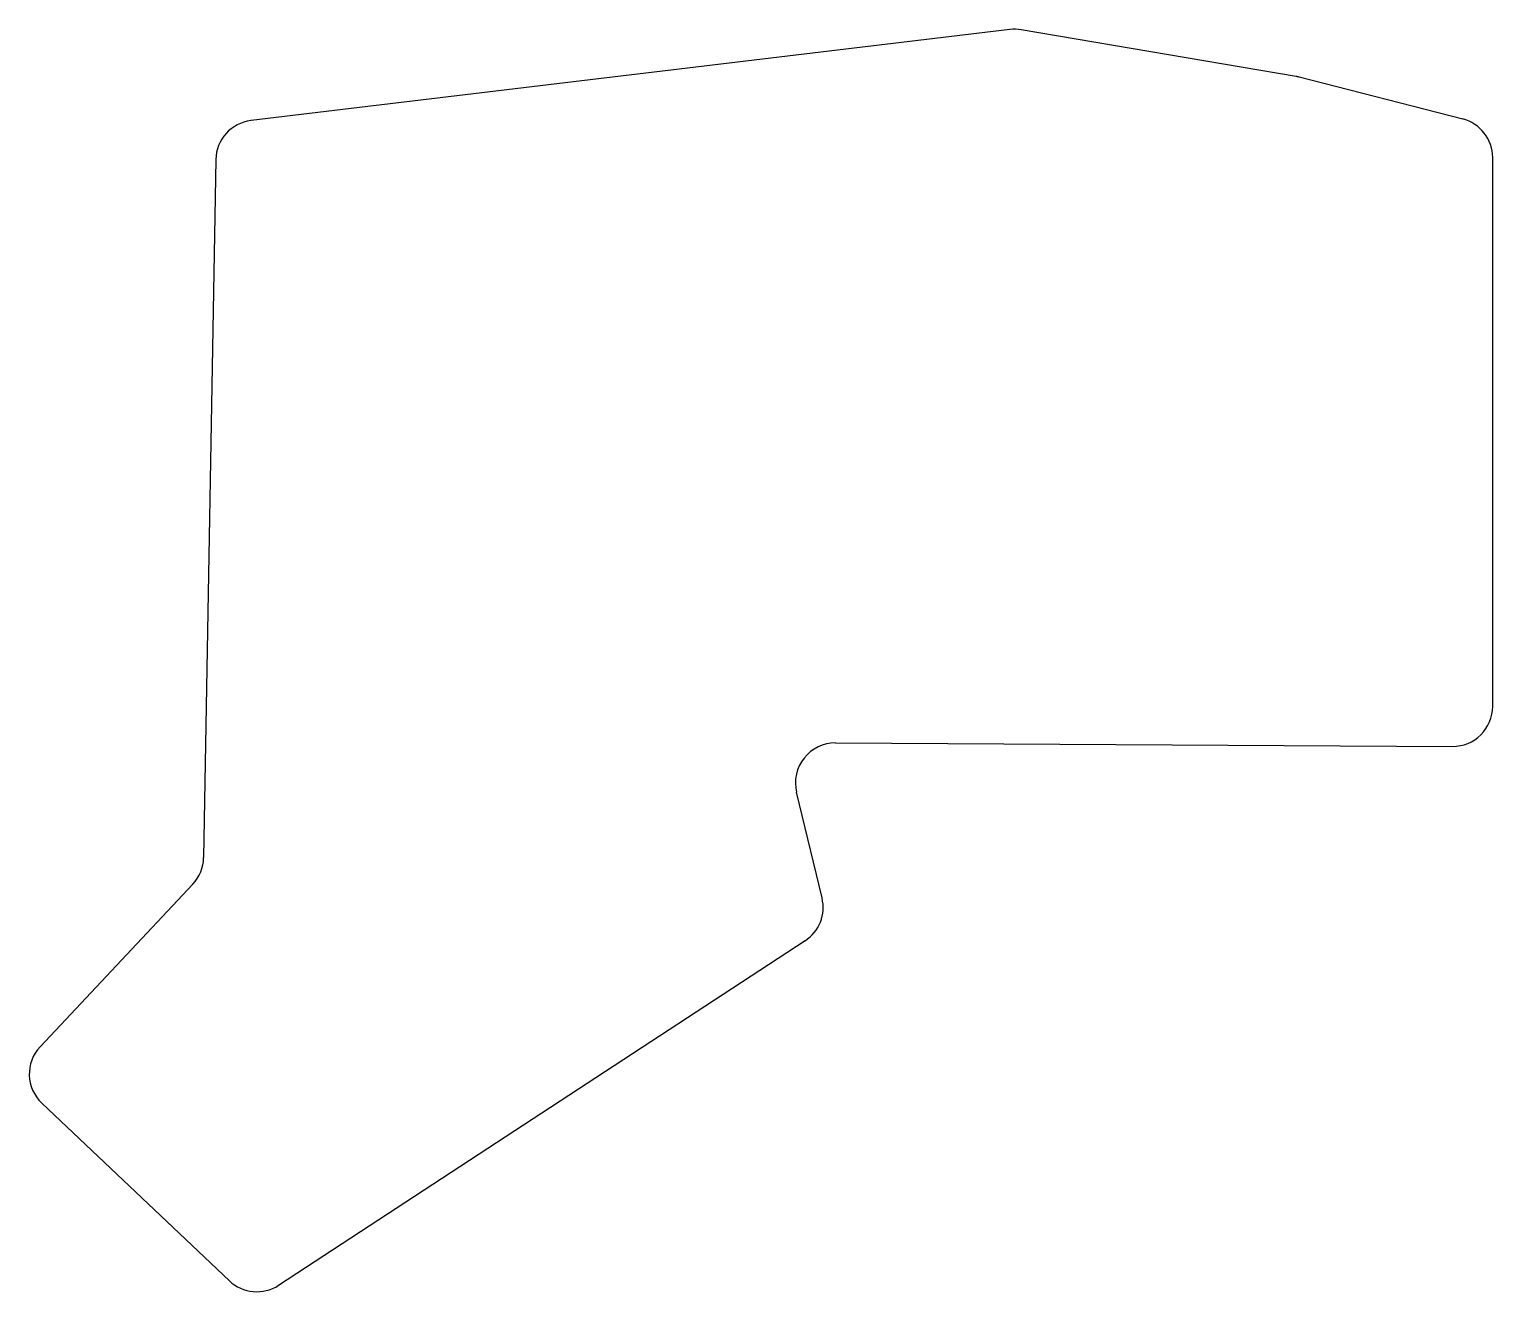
# Model space of a CAD drawing. Header units: millimetres. Extents: x 251 to 398, y -167 to -40.
import ezdxf

# ---------------------------------------------------------------- set-up
doc = ezdxf.new("R2010")
doc.units = ezdxf.units.MM

msp = doc.modelspace()

# ---------------------------------------------------------------- linework, layer by layer
for p, q in [((349.38, -40.14), (273.33, -49.26)), ((378.06, -44.85), (350.53, -40.17)), ((394.77, -49.11), (378.38, -44.92)), ((269.8, -53.17), (268.58, -123.16)), ((397.77, -108), (397.77, -52.98)), ((331.91, -111.66), (393.75, -112)), ((330.56, -127.2), (328, -116.6)), ((267.5, -125.83), (252.19, -142.13)), ((276.1, -166.02), (328.86, -131.48)), ((252.36, -147.77), (271.16, -165.58))]:
    msp.add_line(p, q)
for centre, start, end in [((349.86, -44.11), 80.3537, 96.8422), ((377.39, -48.79), 75.6539, 80.3537), ((273.8, -53.24), 96.8422, 178.9983), ((393.77, -52.98), 0, 75.6539), ((393.77, -108), 269.6852, 0), ((331.89, -115.66), 89.6852, 193.6033), ((264.58, -123.09), 316.801, 358.9983), ((326.67, -128.14), 303.2095, 13.6033), ((255.11, -144.86), 136.801, 226.5459), ((273.91, -162.68), 226.5459, 303.2095)]:
    msp.add_arc(centre, 4, start, end)

doc.saveas('drawing.dxf')
